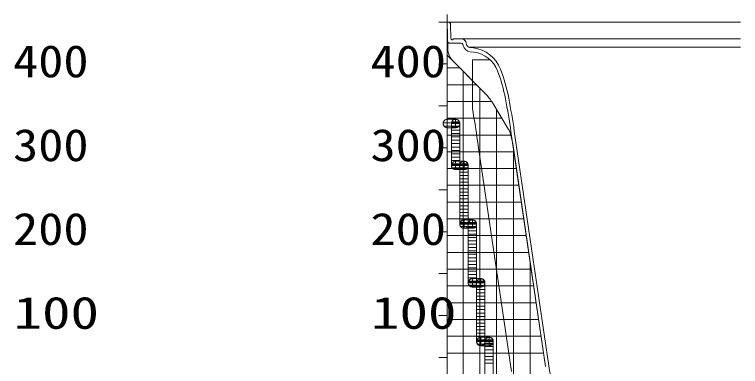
# Model space of a CAD drawing. Units: millimetres on the paper. Extents: x -305 to 305, y -152 to 152.
# Drawn here: x -148.79 to -105.46, y 61.7 to 82.69 of the extents above; entities that cross this region are included whole.
import ezdxf
from ezdxf.enums import TextEntityAlignment as Align

# ---------------------------------------------------------------- set-up
doc = ezdxf.new("R2010")
doc.units = ezdxf.units.MM
doc.layers.add('0-0_PV', color=7, linetype='Continuous', lineweight=9)
doc.styles.add('ＭＳ ゴシック', font='')
doc.styles.get('ＭＳ ゴシック').set_extended_font_data('MS Gothic')

msp = doc.modelspace()

# ---------------------------------------------------------------- linework, layer by layer
at = {"layer": '0-0_PV'}
for p, q in [((-122.963, 82.687), (-122.963, 36.437)), ((-123.463, 82.237), (-122.963, 82.237)), ((-122.934, 80.585), (-122.963, 82.237)), ((-122.963, 82.237), (-105.463, 82.237)), ((-122.746, 81.261), (-122.76, 82.09)), ((-122.671, 81.187), (-122.638, 81.187)), ((-122.588, 81.237), (-122.105, 81.237)), ((-122.105, 81.237), (-105.463, 81.237)), ((-121.823, 80.901), (-121.863, 81.052)), ((-122.843, 80.987), (-122.13, 80.987)), ((-122.011, 80.83), (-122.033, 80.913)), ((-121.61, 80.737), (-105.463, 80.737)), ((-121.413, 80.694), (-121.61, 80.717)), ((-121.386, 80.439), (-121.586, 80.463)), ((-123.463, 79.737), (-122.963, 79.737)), ((-120.665, 77.943), (-122.647, 79.952)), ((-121.463, 79.987), (-120.405, 79.987)), ((-121.463, 79.987), (-121.463, 77.066)), ((-122.963, 79.502), (-122.203, 79.502)), ((-122.017, 36.437), (-122.017, 79.314)), ((-122.963, 78.502), (-121.217, 78.502)), ((-121.017, 36.437), (-121.017, 78.3)), ((-123.463, 77.237), (-122.963, 77.237)), ((-122.963, 77.502), (-120.32, 77.502)), ((-119.301, 75.835), (-120.312, 77.491)), ((-119.301, 75.835), (-120.312, 77.491)), ((-120.017, 36.437), (-120.017, 77.008)), ((-122.963, 76.502), (-119.708, 76.502)), ((-122.463, 76.437), (-122.963, 76.437)), ((-122.234, 76.287), (-122.691, 76.287)), ((-122.963, 76.237), (-123.208, 76.237)), ((-122.963, 76.037), (-123.162, 76.037)), ((-122.463, 76.237), (-122.963, 76.237)), ((-122.463, 76.037), (-122.963, 76.037)), ((-122.213, 76.187), (-122.713, 76.187)), ((-122.213, 75.987), (-122.713, 75.987)), ((-122.218, 76.237), (-122.463, 76.237)), ((-122.263, 76.037), (-122.463, 76.037)), ((-122.963, 75.502), (-119.182, 75.502)), ((-122.213, 75.787), (-122.713, 75.787)), ((-122.213, 75.587), (-122.713, 75.587)), ((-122.213, 75.387), (-122.713, 75.387)), ((-121.189, 75.409), (-119.124, 61.4)), ((-119.213, 75.625), (-119.054, 74.987)), ((-119.161, 75.708), (-117.096, 61.699)), ((-118.963, 75.737), (-116.898, 61.728)), ((-122.213, 75.187), (-122.713, 75.187)), ((-122.213, 74.987), (-122.713, 74.987)), ((-123.463, 74.737), (-122.963, 74.737)), ((-122.213, 74.787), (-122.713, 74.787)), ((-122.213, 74.587), (-122.713, 74.587)), ((-119.017, 36.437), (-119.017, 74.736)), ((-122.963, 74.502), (-118.983, 74.502)), ((-122.213, 74.387), (-122.713, 74.387)), ((-122.213, 74.187), (-122.713, 74.187)), ((-122.213, 73.987), (-122.713, 73.987)), ((-122.213, 73.787), (-122.713, 73.787)), ((-122.463, 73.737), (-122.708, 73.737)), ((-121.963, 73.937), (-122.463, 73.937)), ((-121.963, 73.737), (-122.463, 73.737)), ((-121.713, 73.687), (-122.213, 73.687)), ((-121.713, 73.687), (-122.213, 73.687)), ((-121.734, 73.787), (-122.191, 73.787)), ((-121.718, 73.737), (-121.963, 73.737)), ((-122.963, 73.502), (-118.836, 73.502)), ((-122.263, 73.538), (-122.663, 73.538)), ((-122.463, 73.537), (-122.662, 73.537)), ((-121.963, 73.537), (-122.463, 73.537)), ((-121.713, 73.487), (-122.213, 73.487)), ((-121.713, 73.287), (-122.213, 73.287)), ((-121.763, 73.537), (-121.963, 73.537)), ((-121.713, 73.087), (-122.213, 73.087)), ((-121.713, 72.887), (-122.213, 72.887)), ((-122.963, 72.502), (-118.688, 72.502)), ((-121.713, 72.687), (-122.213, 72.687)), ((-121.713, 72.487), (-122.213, 72.487)), ((-123.463, 72.237), (-122.963, 72.237)), ((-121.713, 72.287), (-122.213, 72.287)), ((-121.713, 72.087), (-122.213, 72.087)), ((-122.963, 71.502), (-118.541, 71.502)), ((-121.713, 71.887), (-122.213, 71.887)), ((-121.713, 71.687), (-122.213, 71.687)), ((-121.713, 71.487), (-122.213, 71.487)), ((-121.713, 71.287), (-122.213, 71.287)), ((-121.713, 71.087), (-122.213, 71.087)), ((-121.713, 70.887), (-122.213, 70.887)), ((-121.713, 70.687), (-122.213, 70.687)), ((-122.963, 70.502), (-118.393, 70.502)), ((-121.713, 70.487), (-122.213, 70.487)), ((-121.713, 70.287), (-122.213, 70.287)), ((-121.963, 70.237), (-122.208, 70.237)), ((-121.463, 70.437), (-121.963, 70.437)), ((-121.463, 70.237), (-121.963, 70.237)), ((-121.234, 70.287), (-121.691, 70.287)), ((-121.218, 70.237), (-121.463, 70.237)), ((-121.763, 70.038), (-122.163, 70.038)), ((-121.963, 70.037), (-122.162, 70.037)), ((-121.463, 70.037), (-121.963, 70.037)), ((-121.213, 70.187), (-121.713, 70.187)), ((-121.213, 70.187), (-121.713, 70.187)), ((-121.213, 69.987), (-121.713, 69.987)), ((-121.213, 69.787), (-121.713, 69.787)), ((-121.263, 70.037), (-121.463, 70.037)), ((-123.463, 69.737), (-122.963, 69.737)), ((-122.963, 69.502), (-118.246, 69.502)), ((-121.213, 69.587), (-121.713, 69.587)), ((-121.213, 69.387), (-121.713, 69.387)), ((-121.213, 69.187), (-121.713, 69.187)), ((-121.213, 68.987), (-121.713, 68.987)), ((-122.963, 68.502), (-118.099, 68.502)), ((-121.213, 68.787), (-121.713, 68.787)), ((-121.213, 68.587), (-121.713, 68.587)), ((-121.213, 68.387), (-121.713, 68.387)), ((-121.213, 68.187), (-121.713, 68.187)), ((-121.213, 67.987), (-121.713, 67.987)), ((-121.213, 67.787), (-121.713, 67.787)), ((-118.017, 36.437), (-118.017, 67.95)), ((-123.463, 67.237), (-122.963, 67.237)), ((-122.963, 67.502), (-117.951, 67.502)), ((-121.213, 67.587), (-121.713, 67.587)), ((-121.213, 67.387), (-121.713, 67.387)), ((-121.213, 67.187), (-121.713, 67.187)), ((-121.213, 66.987), (-121.713, 66.987)), ((-121.213, 66.787), (-121.713, 66.787)), ((-121.463, 66.737), (-121.708, 66.737)), ((-120.963, 66.937), (-121.463, 66.937)), ((-120.963, 66.737), (-121.463, 66.737)), ((-120.734, 66.787), (-121.191, 66.787)), ((-120.718, 66.737), (-120.963, 66.737)), ((-122.963, 66.502), (-117.804, 66.502)), ((-121.263, 66.538), (-121.663, 66.538)), ((-121.463, 66.537), (-121.662, 66.537)), ((-120.963, 66.537), (-121.463, 66.537)), ((-120.713, 66.687), (-121.213, 66.687)), ((-120.713, 66.687), (-121.213, 66.687)), ((-120.713, 66.487), (-121.213, 66.487)), ((-120.763, 66.537), (-120.963, 66.537)), ((-120.713, 66.287), (-121.213, 66.287)), ((-120.713, 66.087), (-121.213, 66.087)), ((-120.713, 65.887), (-121.213, 65.887)), ((-122.963, 65.502), (-117.657, 65.502)), ((-120.713, 65.687), (-121.213, 65.687)), ((-120.713, 65.487), (-121.213, 65.487)), ((-120.713, 65.287), (-121.213, 65.287)), ((-120.713, 65.087), (-121.213, 65.087)), ((-123.463, 64.737), (-122.963, 64.737)), ((-120.713, 64.887), (-121.213, 64.887)), ((-120.713, 64.687), (-121.213, 64.687)), ((-122.963, 64.502), (-117.509, 64.502)), ((-120.713, 64.487), (-121.213, 64.487)), ((-120.713, 64.287), (-121.213, 64.287)), ((-120.713, 64.087), (-121.213, 64.087)), ((-120.713, 63.887), (-121.213, 63.887)), ((-122.963, 63.502), (-117.362, 63.502)), ((-120.713, 63.687), (-121.213, 63.687)), ((-120.713, 63.487), (-121.213, 63.487)), ((-120.713, 63.287), (-121.213, 63.287)), ((-120.463, 63.437), (-120.963, 63.437)), ((-120.234, 63.287), (-120.691, 63.287)), ((-120.963, 63.237), (-121.208, 63.237)), ((-120.763, 63.038), (-121.163, 63.038)), ((-120.963, 63.037), (-121.162, 63.037)), ((-120.463, 63.237), (-120.963, 63.237)), ((-120.463, 63.037), (-120.963, 63.037)), ((-120.213, 63.087), (-120.713, 63.087)), ((-120.213, 62.887), (-120.713, 62.887)), ((-120.218, 63.237), (-120.463, 63.237)), ((-120.263, 63.037), (-120.463, 63.037)), ((-122.963, 62.502), (-117.215, 62.502)), ((-120.213, 62.687), (-120.713, 62.687)), ((-120.213, 62.487), (-120.713, 62.487)), ((-123.463, 62.237), (-122.963, 62.237)), ((-120.213, 62.287), (-120.713, 62.287)), ((-120.213, 62.087), (-120.713, 62.087)), ((-120.213, 61.887), (-120.713, 61.887))]:
    msp.add_line(p, q, dxfattribs=at)
for points in [[(-120.665, 77.943), (-122.963, 80.272), (-122.963, 36.437)], [(-122.463, 76.437), (-122.963, 76.437), (-122.994, 76.435), (-123.025, 76.429), (-123.055, 76.42), (-123.083, 76.406), (-123.11, 76.389), (-123.134, 76.369), (-123.155, 76.346), (-123.174, 76.321), (-123.189, 76.294), (-123.201, 76.264), (-123.208, 76.234), (-123.212, 76.203), (-123.212, 76.171), (-123.208, 76.14), (-123.201, 76.11), (-123.189, 76.081), (-123.174, 76.053), (-123.155, 76.028), (-123.134, 76.005), (-123.11, 75.985), (-123.083, 75.968), (-123.055, 75.955), (-123.025, 75.945), (-122.994, 75.939), (-122.963, 75.937), (-122.963, 76.187), (-122.963, 76.437)], [(-117.096, 61.699), (-119.054, 74.987), (-119.213, 75.625)], [(-121.963, 73.937), (-122.463, 73.937), (-122.494, 73.935), (-122.525, 73.929), (-122.555, 73.92), (-122.583, 73.906), (-122.61, 73.889), (-122.634, 73.869), (-122.655, 73.846), (-122.674, 73.821), (-122.689, 73.794), (-122.701, 73.764), (-122.708, 73.734), (-122.712, 73.703), (-122.712, 73.671), (-122.708, 73.64), (-122.701, 73.61), (-122.689, 73.581), (-122.674, 73.553), (-122.655, 73.528), (-122.634, 73.505), (-122.61, 73.485), (-122.583, 73.468), (-122.555, 73.455), (-122.525, 73.445), (-122.494, 73.439), (-122.463, 73.437), (-122.463, 73.687), (-122.463, 73.937)], [(-121.463, 70.437), (-121.963, 70.437), (-121.994, 70.435), (-122.025, 70.429), (-122.055, 70.42), (-122.083, 70.406), (-122.11, 70.389), (-122.134, 70.369), (-122.155, 70.346), (-122.174, 70.321), (-122.189, 70.294), (-122.201, 70.264), (-122.208, 70.234), (-122.212, 70.203), (-122.212, 70.171), (-122.208, 70.14), (-122.201, 70.11), (-122.189, 70.081), (-122.174, 70.053), (-122.155, 70.028), (-122.134, 70.005), (-122.11, 69.985), (-122.083, 69.968), (-122.055, 69.955), (-122.025, 69.945), (-121.994, 69.939), (-121.963, 69.937), (-121.963, 70.187), (-121.963, 70.437)], [(-120.963, 66.937), (-121.463, 66.937), (-121.494, 66.935), (-121.525, 66.929), (-121.555, 66.92), (-121.583, 66.906), (-121.61, 66.889), (-121.634, 66.869), (-121.655, 66.846), (-121.674, 66.821), (-121.689, 66.794), (-121.701, 66.764), (-121.708, 66.734), (-121.712, 66.703), (-121.712, 66.671), (-121.708, 66.64), (-121.701, 66.61), (-121.689, 66.581), (-121.674, 66.553), (-121.655, 66.528), (-121.634, 66.505), (-121.61, 66.485), (-121.583, 66.468), (-121.555, 66.455), (-121.525, 66.445), (-121.494, 66.439), (-121.463, 66.437), (-121.463, 66.687), (-121.463, 66.937)], [(-120.463, 63.437), (-120.963, 63.437), (-120.994, 63.435), (-121.025, 63.429), (-121.055, 63.42), (-121.083, 63.406), (-121.11, 63.389), (-121.134, 63.369), (-121.155, 63.346), (-121.174, 63.321), (-121.189, 63.294), (-121.201, 63.264), (-121.208, 63.234), (-121.212, 63.203), (-121.212, 63.171), (-121.208, 63.14), (-121.201, 63.11), (-121.189, 63.081), (-121.174, 63.053), (-121.155, 63.028), (-121.134, 63.005), (-121.11, 62.985), (-121.083, 62.968), (-121.055, 62.955), (-121.025, 62.945), (-120.994, 62.939), (-120.963, 62.937), (-120.963, 63.187), (-120.963, 63.437)]]:
    msp.add_lwpolyline(points, dxfattribs=at)
for points in [[(-122.963, 75.937), (-122.463, 75.937), (-122.463, 76.437), (-122.963, 76.437)], [(-122.213, 76.187), (-122.215, 76.218), (-122.221, 76.249), (-122.23, 76.279), (-122.244, 76.308), (-122.26, 76.334), (-122.28, 76.358), (-122.303, 76.38), (-122.329, 76.398), (-122.356, 76.413), (-122.385, 76.425), (-122.416, 76.433), (-122.447, 76.437), (-122.478, 76.437), (-122.51, 76.433), (-122.54, 76.425), (-122.569, 76.413), (-122.597, 76.398), (-122.622, 76.38), (-122.645, 76.358), (-122.665, 76.334), (-122.682, 76.308), (-122.695, 76.279), (-122.705, 76.249), (-122.711, 76.218), (-122.713, 76.187), (-122.463, 76.187)], [(-122.463, 76.187), (-122.463, 75.937), (-122.431, 75.939), (-122.401, 75.945), (-122.371, 75.955), (-122.342, 75.968), (-122.316, 75.985), (-122.292, 76.005), (-122.27, 76.028), (-122.252, 76.053), (-122.237, 76.081), (-122.225, 76.11), (-122.217, 76.14), (-122.213, 76.171), (-122.213, 76.203), (-122.217, 76.234), (-122.225, 76.264), (-122.237, 76.294), (-122.252, 76.321), (-122.27, 76.346), (-122.292, 76.369), (-122.316, 76.389), (-122.342, 76.406), (-122.371, 76.42), (-122.401, 76.429), (-122.431, 76.435), (-122.463, 76.437)], [(-122.713, 76.187), (-122.713, 73.687), (-122.213, 73.687), (-122.213, 76.187)], [(-122.463, 73.687), (-122.713, 73.687), (-122.711, 73.656), (-122.705, 73.625), (-122.695, 73.595), (-122.682, 73.567), (-122.665, 73.54), (-122.645, 73.516), (-122.622, 73.494), (-122.597, 73.476), (-122.569, 73.461), (-122.54, 73.449), (-122.51, 73.441), (-122.478, 73.438), (-122.447, 73.438), (-122.416, 73.441), (-122.385, 73.449), (-122.356, 73.461), (-122.329, 73.476), (-122.303, 73.494), (-122.28, 73.516), (-122.26, 73.54), (-122.244, 73.567), (-122.23, 73.595), (-122.221, 73.625), (-122.215, 73.656), (-122.213, 73.687)], [(-122.463, 73.437), (-121.963, 73.437), (-121.963, 73.937), (-122.463, 73.937)], [(-121.713, 73.687), (-121.715, 73.718), (-121.721, 73.749), (-121.73, 73.779), (-121.744, 73.808), (-121.76, 73.834), (-121.78, 73.858), (-121.803, 73.88), (-121.829, 73.898), (-121.856, 73.913), (-121.885, 73.925), (-121.916, 73.933), (-121.947, 73.937), (-121.978, 73.937), (-122.01, 73.933), (-122.04, 73.925), (-122.069, 73.913), (-122.097, 73.898), (-122.122, 73.88), (-122.145, 73.858), (-122.165, 73.834), (-122.182, 73.808), (-122.195, 73.779), (-122.205, 73.749), (-122.211, 73.718), (-122.213, 73.687), (-121.963, 73.687)], [(-122.213, 73.687), (-122.213, 70.187), (-121.713, 70.187), (-121.713, 73.687)], [(-121.963, 73.687), (-121.963, 73.437), (-121.931, 73.439), (-121.901, 73.445), (-121.871, 73.455), (-121.842, 73.468), (-121.816, 73.485), (-121.792, 73.505), (-121.77, 73.528), (-121.752, 73.553), (-121.737, 73.581), (-121.725, 73.61), (-121.717, 73.64), (-121.713, 73.671), (-121.713, 73.703), (-121.717, 73.734), (-121.725, 73.764), (-121.737, 73.794), (-121.752, 73.821), (-121.77, 73.846), (-121.792, 73.869), (-121.816, 73.889), (-121.842, 73.906), (-121.871, 73.92), (-121.901, 73.929), (-121.931, 73.935), (-121.963, 73.937)], [(-121.963, 69.937), (-121.463, 69.937), (-121.463, 70.437), (-121.963, 70.437)], [(-121.213, 70.187), (-121.215, 70.218), (-121.221, 70.249), (-121.23, 70.279), (-121.244, 70.308), (-121.26, 70.334), (-121.28, 70.358), (-121.303, 70.38), (-121.329, 70.398), (-121.356, 70.413), (-121.385, 70.425), (-121.416, 70.433), (-121.447, 70.437), (-121.478, 70.437), (-121.51, 70.433), (-121.54, 70.425), (-121.569, 70.413), (-121.597, 70.398), (-121.622, 70.38), (-121.645, 70.358), (-121.665, 70.334), (-121.682, 70.308), (-121.695, 70.279), (-121.705, 70.249), (-121.711, 70.218), (-121.713, 70.187), (-121.463, 70.187)], [(-121.463, 70.187), (-121.463, 69.937), (-121.431, 69.939), (-121.401, 69.945), (-121.371, 69.955), (-121.342, 69.968), (-121.316, 69.985), (-121.292, 70.005), (-121.27, 70.028), (-121.252, 70.053), (-121.237, 70.081), (-121.225, 70.11), (-121.217, 70.14), (-121.213, 70.171), (-121.213, 70.203), (-121.217, 70.234), (-121.225, 70.264), (-121.237, 70.294), (-121.252, 70.321), (-121.27, 70.346), (-121.292, 70.369), (-121.316, 70.389), (-121.342, 70.406), (-121.371, 70.42), (-121.401, 70.429), (-121.431, 70.435), (-121.463, 70.437)], [(-121.963, 70.187), (-122.213, 70.187), (-122.211, 70.156), (-122.205, 70.125), (-122.195, 70.095), (-122.182, 70.067), (-122.165, 70.04), (-122.145, 70.016), (-122.122, 69.994), (-122.097, 69.976), (-122.069, 69.961), (-122.04, 69.949), (-122.01, 69.941), (-121.978, 69.938), (-121.947, 69.938), (-121.916, 69.941), (-121.885, 69.949), (-121.856, 69.961), (-121.829, 69.976), (-121.803, 69.994), (-121.78, 70.016), (-121.76, 70.04), (-121.744, 70.067), (-121.73, 70.095), (-121.721, 70.125), (-121.715, 70.156), (-121.713, 70.187)], [(-121.713, 70.187), (-121.713, 66.687), (-121.213, 66.687), (-121.213, 70.187)], [(-121.463, 66.437), (-120.963, 66.437), (-120.963, 66.937), (-121.463, 66.937)], [(-120.713, 66.687), (-120.715, 66.718), (-120.721, 66.749), (-120.73, 66.779), (-120.744, 66.808), (-120.76, 66.834), (-120.78, 66.858), (-120.803, 66.88), (-120.829, 66.898), (-120.856, 66.913), (-120.885, 66.925), (-120.916, 66.933), (-120.947, 66.937), (-120.978, 66.937), (-121.01, 66.933), (-121.04, 66.925), (-121.069, 66.913), (-121.097, 66.898), (-121.122, 66.88), (-121.145, 66.858), (-121.165, 66.834), (-121.182, 66.808), (-121.195, 66.779), (-121.205, 66.749), (-121.211, 66.718), (-121.213, 66.687), (-120.963, 66.687)], [(-120.963, 66.687), (-120.963, 66.437), (-120.931, 66.439), (-120.901, 66.445), (-120.871, 66.455), (-120.842, 66.468), (-120.816, 66.485), (-120.792, 66.505), (-120.77, 66.528), (-120.752, 66.553), (-120.737, 66.581), (-120.725, 66.61), (-120.717, 66.64), (-120.713, 66.671), (-120.713, 66.703), (-120.717, 66.734), (-120.725, 66.764), (-120.737, 66.794), (-120.752, 66.821), (-120.77, 66.846), (-120.792, 66.869), (-120.816, 66.889), (-120.842, 66.906), (-120.871, 66.92), (-120.901, 66.929), (-120.931, 66.935), (-120.963, 66.937)], [(-121.463, 66.687), (-121.713, 66.687), (-121.711, 66.656), (-121.705, 66.625), (-121.695, 66.595), (-121.682, 66.567), (-121.665, 66.54), (-121.645, 66.516), (-121.622, 66.494), (-121.597, 66.476), (-121.569, 66.461), (-121.54, 66.449), (-121.51, 66.441), (-121.478, 66.438), (-121.447, 66.438), (-121.416, 66.441), (-121.385, 66.449), (-121.356, 66.461), (-121.329, 66.476), (-121.303, 66.494), (-121.28, 66.516), (-121.26, 66.54), (-121.244, 66.567), (-121.23, 66.595), (-121.221, 66.625), (-121.215, 66.656), (-121.213, 66.687)], [(-121.213, 66.687), (-121.213, 63.187), (-120.713, 63.187), (-120.713, 66.687)], [(-120.963, 62.937), (-120.463, 62.937), (-120.463, 63.437), (-120.963, 63.437)], [(-120.213, 63.187), (-120.215, 63.218), (-120.221, 63.249), (-120.23, 63.279), (-120.244, 63.308), (-120.26, 63.334), (-120.28, 63.358), (-120.303, 63.38), (-120.329, 63.398), (-120.356, 63.413), (-120.385, 63.425), (-120.416, 63.433), (-120.447, 63.437), (-120.478, 63.437), (-120.51, 63.433), (-120.54, 63.425), (-120.569, 63.413), (-120.597, 63.398), (-120.622, 63.38), (-120.645, 63.358), (-120.665, 63.334), (-120.682, 63.308), (-120.695, 63.279), (-120.705, 63.249), (-120.711, 63.218), (-120.713, 63.187), (-120.463, 63.187)], [(-120.463, 63.187), (-120.463, 62.937), (-120.431, 62.939), (-120.401, 62.945), (-120.371, 62.955), (-120.342, 62.968), (-120.316, 62.985), (-120.292, 63.005), (-120.27, 63.028), (-120.252, 63.053), (-120.237, 63.081), (-120.225, 63.11), (-120.217, 63.14), (-120.213, 63.171), (-120.213, 63.203), (-120.217, 63.234), (-120.225, 63.264), (-120.237, 63.294), (-120.252, 63.321), (-120.27, 63.346), (-120.292, 63.369), (-120.316, 63.389), (-120.342, 63.406), (-120.371, 63.42), (-120.401, 63.429), (-120.431, 63.435), (-120.463, 63.437)], [(-120.963, 63.187), (-121.213, 63.187), (-121.211, 63.156), (-121.205, 63.125), (-121.195, 63.095), (-121.182, 63.067), (-121.165, 63.04), (-121.145, 63.016), (-121.122, 62.994), (-121.097, 62.976), (-121.069, 62.961), (-121.04, 62.949), (-121.01, 62.941), (-120.978, 62.938), (-120.947, 62.938), (-120.916, 62.941), (-120.885, 62.949), (-120.856, 62.961), (-120.829, 62.976), (-120.803, 62.994), (-120.78, 63.016), (-120.76, 63.04), (-120.744, 63.067), (-120.73, 63.095), (-120.721, 63.125), (-120.715, 63.156), (-120.713, 63.187)], [(-120.713, 63.187), (-120.713, 60.187), (-120.213, 60.187), (-120.213, 63.187)]]:
    msp.add_lwpolyline(points, close=True, dxfattribs=at)
for centre, radius, start, end in [((-122.91, 82.087), 0.15, 1, 90), ((-122.843, 81.087), 0.1, 181, 270), ((-122.671, 81.262), 0.075, 181, 270), ((-122.638, 81.212), 0.025, 270, 0), ((-122.588, 81.212), 0.025, 90, 180), ((-122.105, 80.987), 0.25, 15, 90), ((-121.935, 80.654), 1, 181, 224.5971), ((-122.13, 80.887), 0.1, 15, 90), ((-121.528, 80.959), 0.5, 195, 263.262), ((-121.581, 80.965), 0.25, 195, 263.262), ((-121.647, 78.708), 2, 20.9352, 83.262), ((-121.591, 78.701), 1.75, 20.7487, 83.262), ((-129.119, 75.849), 9.8, 10.6637, 20.7487), ((-129.119, 75.849), 10, 10.6637, 20.9352), ((-122.446, 76.187), 2.5, 31.4252, 44.5972), ((-122.446, 76.187), 2.5, 31.4252, 44.5971), ((-168.428, 68.447), 49.8, 8.3833, 10.6637), ((-168.428, 68.447), 50, 8.3833, 10.6637), ((-168.428, 68.447), 47.75, 8.3833, 10.3986), ((-119.941, 75.444), 0.75, 13.9538, 31.4252), ((-119.941, 75.444), 0.75, 13.9537, 31.4252), ((-108.984, 62.894), 8, 188.3833, 204.3757)]:
    msp.add_arc(centre, radius, start, end, dxfattribs=at)

# ---------------------------------------------------------------- texts
at = {"layer": '0-0_PV', "style": 'ＭＳ ゴシック'}
for s, width, p in [('400', 1.15, (-148.879, 78.367)), ('400', 1.15, (-127.546, 78.367)), ('300', 1.15, (-148.879, 73.367)), ('300', 1.15, (-127.546, 73.367)), ('200', 1.15, (-148.879, 68.367)), ('200', 1.15, (-127.546, 68.367)), ('100', 1.3, (-148.844, 63.367)), ('100', 1.3, (-127.51, 63.367))]:
    msp.add_text(s, height=1.921, dxfattribs=dict(at, width=width)).set_placement(p, align=Align.BOTTOM_LEFT)

doc.saveas('drawing.dxf')
